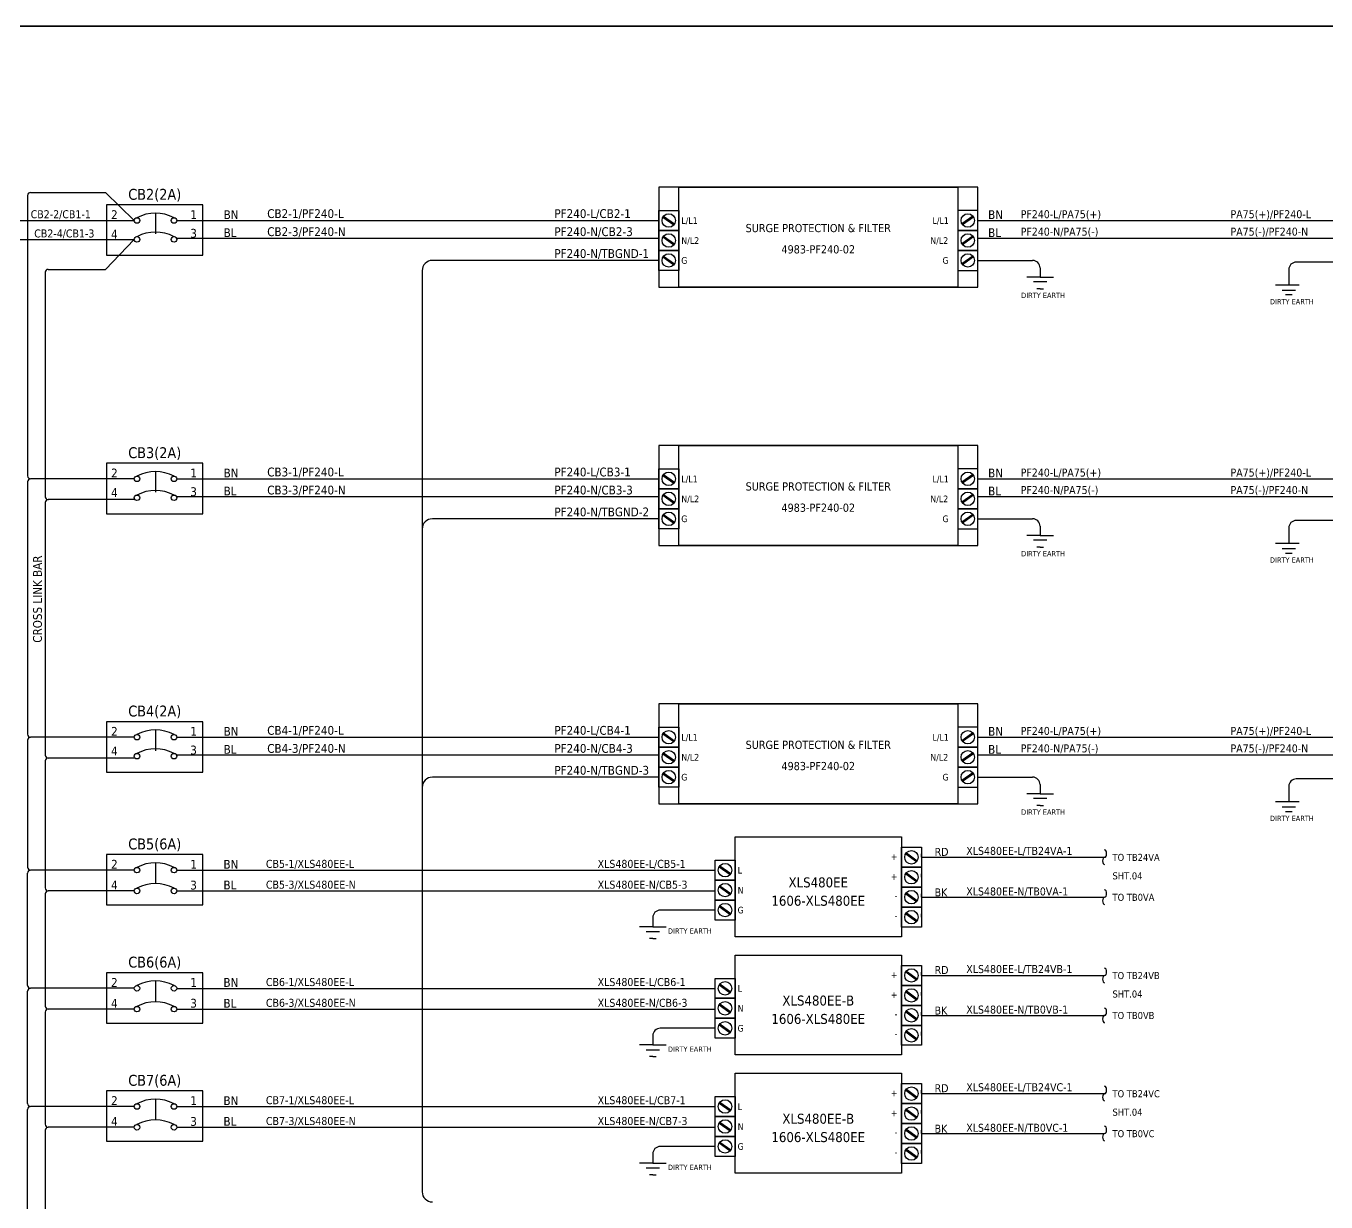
# Model space of a CAD drawing. Header units: millimetres. Extents: x 0 to 1792788, y -13 to 262234.
# Drawn here: x 254111 to 292481, y 218471 to 253193 of the extents above; entities that cross this region are included whole.
import ezdxf
from ezdxf.enums import TextEntityAlignment as Align

# ---------------------------------------------------------------- set-up
doc = ezdxf.new("R2010")
doc.units = ezdxf.units.MM
doc.layers.add('HELPPOINT', color=7, linetype='Continuous', lineweight=25)
doc.layers.add('power', color=7, linetype='Continuous', lineweight=25)
doc.styles.add('Tahoma', font='')
doc.styles.get('Tahoma').set_extended_font_data('Tahoma')

# ---------------------------------------------------------------- blocks, each defined once
blk = doc.blocks.new('TPA')
at = {"layer": 'HELPPOINT', "color": 4, "lineweight": 35, "ltscale": 25.4}
blk.add_line((14292753, 12827491), (14405128, 12827491), dxfattribs=at)
blk.add_line((14292753, 12827491), (14405128, 12827491), dxfattribs=at)

msp = doc.modelspace()

# ---------------------------------------------------------------- linework, layer by layer
at = {"color": 1, "ltscale": 25.4}
for p, q in [((254244, 248279), (256457, 248279)), ((256457, 248279), (257305, 247450)), ((254158, 248192), (254158, 243487)), ((254158, 248060), (254158, 239909)), ((249811, 247450), (257305, 247450)), ((257305, 239822), (254244, 239822)), ((254158, 239735), (254158, 232280)), ((257305, 232194), (254244, 232194)), ((254158, 232107), (254158, 228357)), ((280540, 228650), (285947, 228650)), ((254158, 224868), (254158, 228184)), ((257305, 228270), (254244, 228270)), ((258561, 228269), (274449, 228269)), ((280540, 225161), (285947, 225161)), ((254158, 221379), (254158, 224695)), ((257305, 224781), (254244, 224781)), ((258561, 224780), (274449, 224780)), ((280540, 221672), (285947, 221672)), ((254158, 216919), (254158, 221206)), ((257305, 221292), (254244, 221292)), ((258561, 221291), (274449, 221291))]:
    msp.add_line(p, q, dxfattribs=at)
at = {"color": 2, "ltscale": 25.4}
for p, q in [((273376, 245485), (273376, 248433)), ((281613, 248433), (281613, 245485)), ((281613, 248433), (281613, 245485)), ((281613, 246959), (281613, 245485)), ((281613, 245485), (273376, 245485)), ((273376, 237857), (273376, 240804)), ((281613, 240804), (281613, 237857)), ((281613, 240804), (281613, 237857)), ((281613, 239331), (281613, 237857)), ((281613, 237857), (273376, 237857)), ((273376, 230229), (273376, 233176)), ((281613, 233176), (281613, 230229)), ((281613, 233176), (281613, 230229)), ((281613, 231703), (281613, 230229)), ((281613, 230229), (273376, 230229))]:
    msp.add_line(p, q, dxfattribs=at)
at = {"ltscale": 25.4}
for p, q in [((273376, 248433), (281613, 248433)), ((249811, 246892), (257305, 246892)), ((273376, 247057), (273376, 246861)), ((281613, 247057), (281613, 246861)), ((273376, 240804), (281613, 240804)), ((273376, 239429), (273376, 239233)), ((281613, 239429), (281613, 239233)), ((273376, 233176), (281613, 233176)), ((273376, 231801), (273376, 231604)), ((281613, 231801), (281613, 231604)), ((275039, 226304), (275039, 229251)), ((275039, 229251), (279951, 229251)), ((279951, 229251), (279951, 227778)), ((275039, 227876), (275039, 227680)), ((279951, 227778), (279951, 226304)), ((279951, 226304), (275039, 226304)), ((275039, 222815), (275039, 225762)), ((275039, 225762), (279951, 225762)), ((279951, 225762), (279951, 224289)), ((275039, 224387), (275039, 224191)), ((279951, 224289), (279951, 222815)), ((279951, 222815), (275039, 222815)), ((275039, 219326), (275039, 222273)), ((275039, 222273), (279951, 222273)), ((279951, 222273), (279951, 220800)), ((275039, 220898), (275039, 220701)), ((279951, 220800), (279951, 219326)), ((279951, 219326), (275039, 219326))]:
    msp.add_line(p, q, dxfattribs=at)
at = {"color": 7, "ltscale": 25.4}
for p, q in [((272787, 247155), (272787, 247745)), ((272787, 247745), (273376, 247745)), ((272787, 247450), (272787, 247548)), ((272912, 247553), (273232, 247320)), ((272912, 247553), (273232, 247320)), ((272912, 247553), (273232, 247320)), ((272912, 247553), (273232, 247320)), ((272912, 247553), (273232, 247320)), ((272932, 247581), (273253, 247348)), ((272932, 247581), (273253, 247348)), ((272932, 247581), (273253, 247348)), ((272932, 247581), (273253, 247348)), ((272932, 247581), (273253, 247348)), ((272932, 247581), (273253, 247348)), ((272932, 247581), (273253, 247348)), ((272932, 247581), (273253, 247348)), ((272932, 247581), (273253, 247348)), ((272932, 247581), (273253, 247348)), ((272932, 247581), (273253, 247348)), ((272932, 247581), (273253, 247348)), ((272932, 247581), (273253, 247348)), ((272932, 247581), (273253, 247348)), ((272932, 247581), (273253, 247348)), ((273376, 247745), (273376, 247155)), ((282202, 247745), (281613, 247745)), ((281613, 247745), (281613, 247155)), ((282058, 247581), (281737, 247348)), ((282058, 247581), (281737, 247348)), ((282058, 247581), (281737, 247348)), ((282058, 247581), (281737, 247348)), ((282058, 247581), (281737, 247348)), ((282058, 247581), (281737, 247348)), ((282058, 247581), (281737, 247348)), ((282058, 247581), (281737, 247348)), ((282058, 247581), (281737, 247348)), ((282058, 247581), (281737, 247348)), ((282058, 247581), (281737, 247348)), ((282058, 247581), (281737, 247348)), ((282058, 247581), (281737, 247348)), ((282058, 247581), (281737, 247348)), ((282058, 247581), (281737, 247348)), ((282078, 247553), (281757, 247320)), ((282078, 247553), (281757, 247320)), ((282078, 247553), (281757, 247320)), ((282078, 247553), (281757, 247320)), ((282078, 247553), (281757, 247320)), ((282202, 247155), (282202, 247745)), ((282202, 247450), (282202, 247548)), ((273376, 247155), (272787, 247155)), ((272787, 246566), (272787, 247155)), ((272787, 247155), (273376, 247155)), ((273376, 247155), (273376, 246566)), ((281613, 247155), (282202, 247155)), ((282202, 247155), (281613, 247155)), ((281613, 247155), (281613, 246566)), ((282202, 246566), (282202, 247155)), ((272787, 246861), (272787, 246959)), ((272912, 246964), (273232, 246731)), ((272912, 246964), (273232, 246731)), ((272912, 246964), (273232, 246731)), ((272912, 246964), (273232, 246731)), ((272912, 246964), (273232, 246731)), ((272932, 246992), (273253, 246759)), ((272932, 246992), (273253, 246759)), ((272932, 246992), (273253, 246759)), ((272932, 246992), (273253, 246759)), ((272932, 246992), (273253, 246759)), ((272932, 246992), (273253, 246759)), ((272932, 246992), (273253, 246759)), ((272932, 246992), (273253, 246759)), ((272932, 246992), (273253, 246759)), ((272932, 246992), (273253, 246759)), ((272932, 246992), (273253, 246759)), ((272932, 246992), (273253, 246759)), ((272932, 246992), (273253, 246759)), ((272932, 246992), (273253, 246759)), ((272932, 246992), (273253, 246759)), ((282058, 246992), (281737, 246759)), ((282058, 246992), (281737, 246759)), ((282058, 246992), (281737, 246759)), ((282058, 246992), (281737, 246759)), ((282058, 246992), (281737, 246759)), ((282058, 246992), (281737, 246759)), ((282058, 246992), (281737, 246759)), ((282058, 246992), (281737, 246759)), ((282058, 246992), (281737, 246759)), ((282058, 246992), (281737, 246759)), ((282058, 246992), (281737, 246759)), ((282058, 246992), (281737, 246759)), ((282058, 246992), (281737, 246759)), ((282058, 246992), (281737, 246759)), ((282058, 246992), (281737, 246759)), ((282078, 246964), (281757, 246731)), ((282078, 246964), (281757, 246731)), ((282078, 246964), (281757, 246731)), ((282078, 246964), (281757, 246731)), ((282078, 246964), (281757, 246731)), ((282202, 246861), (282202, 246959)), ((273376, 246566), (272787, 246566)), ((272787, 245977), (272787, 246566)), ((272787, 246566), (273376, 246566)), ((272912, 246374), (273232, 246141)), ((272912, 246374), (273232, 246141)), ((272912, 246374), (273232, 246141)), ((272912, 246374), (273232, 246141)), ((272912, 246374), (273232, 246141)), ((272932, 246402), (273253, 246169)), ((272932, 246402), (273253, 246169)), ((272932, 246402), (273253, 246169)), ((272932, 246402), (273253, 246169)), ((272932, 246402), (273253, 246169)), ((272932, 246402), (273253, 246169)), ((272932, 246402), (273253, 246169)), ((272932, 246402), (273253, 246169)), ((272932, 246402), (273253, 246169)), ((272932, 246402), (273253, 246169)), ((272932, 246402), (273253, 246169)), ((272932, 246402), (273253, 246169)), ((272932, 246402), (273253, 246169)), ((272932, 246402), (273253, 246169)), ((272932, 246402), (273253, 246169)), ((273376, 246566), (273376, 245977)), ((281613, 246566), (282202, 246566)), ((282202, 246566), (281613, 246566)), ((281613, 246566), (281613, 245977)), ((282058, 246402), (281737, 246169)), ((282058, 246402), (281737, 246169)), ((282058, 246402), (281737, 246169)), ((282058, 246402), (281737, 246169)), ((282058, 246402), (281737, 246169)), ((282058, 246402), (281737, 246169)), ((282058, 246402), (281737, 246169)), ((282058, 246402), (281737, 246169)), ((282058, 246402), (281737, 246169)), ((282058, 246402), (281737, 246169)), ((282058, 246402), (281737, 246169)), ((282058, 246402), (281737, 246169)), ((282058, 246402), (281737, 246169)), ((282058, 246402), (281737, 246169)), ((282058, 246402), (281737, 246169)), ((282078, 246374), (281757, 246141)), ((282078, 246374), (281757, 246141)), ((282078, 246374), (281757, 246141)), ((282078, 246374), (281757, 246141)), ((282078, 246374), (281757, 246141)), ((282202, 245977), (282202, 246566)), ((273376, 245977), (272787, 245977)), ((281613, 245977), (282202, 245977)), ((272787, 239527), (272787, 240117)), ((272787, 240117), (273376, 240117)), ((272787, 239822), (272787, 239920)), ((272912, 239925), (273232, 239692)), ((272912, 239925), (273232, 239692)), ((272912, 239925), (273232, 239692)), ((272912, 239925), (273232, 239692)), ((272912, 239925), (273232, 239692)), ((272932, 239953), (273253, 239720)), ((272932, 239953), (273253, 239720)), ((272932, 239953), (273253, 239720)), ((272932, 239953), (273253, 239720)), ((272932, 239953), (273253, 239720)), ((272932, 239953), (273253, 239720)), ((272932, 239953), (273253, 239720)), ((272932, 239953), (273253, 239720)), ((272932, 239953), (273253, 239720)), ((272932, 239953), (273253, 239720)), ((272932, 239953), (273253, 239720)), ((272932, 239953), (273253, 239720)), ((272932, 239953), (273253, 239720)), ((272932, 239953), (273253, 239720)), ((272932, 239953), (273253, 239720)), ((273376, 240117), (273376, 239527)), ((282202, 240117), (281613, 240117)), ((281613, 240117), (281613, 239527)), ((282058, 239953), (281737, 239720)), ((282058, 239953), (281737, 239720)), ((282058, 239953), (281737, 239720)), ((282058, 239953), (281737, 239720)), ((282058, 239953), (281737, 239720)), ((282058, 239953), (281737, 239720)), ((282058, 239953), (281737, 239720)), ((282058, 239953), (281737, 239720)), ((282058, 239953), (281737, 239720)), ((282058, 239953), (281737, 239720)), ((282058, 239953), (281737, 239720)), ((282058, 239953), (281737, 239720)), ((282058, 239953), (281737, 239720)), ((282058, 239953), (281737, 239720)), ((282058, 239953), (281737, 239720)), ((282078, 239925), (281757, 239692)), ((282078, 239925), (281757, 239692)), ((282078, 239925), (281757, 239692)), ((282078, 239925), (281757, 239692)), ((282078, 239925), (281757, 239692)), ((282202, 239527), (282202, 240117)), ((282202, 239822), (282202, 239920)), ((273376, 239527), (272787, 239527)), ((272787, 238938), (272787, 239527)), ((272787, 239527), (273376, 239527)), ((273376, 239527), (273376, 238938)), ((281613, 239527), (282202, 239527)), ((282202, 239527), (281613, 239527)), ((281613, 239527), (281613, 238938)), ((282202, 238938), (282202, 239527)), ((272787, 239233), (272787, 239331)), ((272912, 239336), (273232, 239103)), ((272912, 239336), (273232, 239103)), ((272912, 239336), (273232, 239103)), ((272912, 239336), (273232, 239103)), ((272912, 239336), (273232, 239103)), ((272932, 239363), (273253, 239131)), ((272932, 239363), (273253, 239131)), ((272932, 239363), (273253, 239131)), ((272932, 239363), (273253, 239131)), ((272932, 239363), (273253, 239131)), ((272932, 239363), (273253, 239131)), ((272932, 239363), (273253, 239131)), ((272932, 239363), (273253, 239131)), ((272932, 239363), (273253, 239131)), ((272932, 239363), (273253, 239131)), ((272932, 239363), (273253, 239131)), ((272932, 239363), (273253, 239131)), ((272932, 239363), (273253, 239131)), ((272932, 239363), (273253, 239131)), ((272932, 239363), (273253, 239131)), ((282058, 239363), (281737, 239131)), ((282058, 239363), (281737, 239131)), ((282058, 239363), (281737, 239131)), ((282058, 239363), (281737, 239131)), ((282058, 239363), (281737, 239131)), ((282058, 239363), (281737, 239131)), ((282058, 239363), (281737, 239131)), ((282058, 239363), (281737, 239131)), ((282058, 239363), (281737, 239131)), ((282058, 239363), (281737, 239131)), ((282058, 239363), (281737, 239131)), ((282058, 239363), (281737, 239131)), ((282058, 239363), (281737, 239131)), ((282058, 239363), (281737, 239131)), ((282058, 239363), (281737, 239131)), ((282078, 239336), (281757, 239103)), ((282078, 239336), (281757, 239103)), ((282078, 239336), (281757, 239103)), ((282078, 239336), (281757, 239103)), ((282078, 239336), (281757, 239103)), ((282202, 239233), (282202, 239331)), ((273376, 238938), (272787, 238938)), ((272787, 238348), (272787, 238938)), ((272787, 238938), (273376, 238938)), ((272912, 238746), (273232, 238513)), ((272912, 238746), (273232, 238513)), ((272912, 238746), (273232, 238513)), ((272912, 238746), (273232, 238513)), ((272912, 238746), (273232, 238513)), ((272932, 238774), (273253, 238541)), ((272932, 238774), (273253, 238541)), ((272932, 238774), (273253, 238541)), ((272932, 238774), (273253, 238541)), ((272932, 238774), (273253, 238541)), ((272932, 238774), (273253, 238541)), ((272932, 238774), (273253, 238541)), ((272932, 238774), (273253, 238541)), ((272932, 238774), (273253, 238541)), ((272932, 238774), (273253, 238541)), ((272932, 238774), (273253, 238541)), ((272932, 238774), (273253, 238541)), ((272932, 238774), (273253, 238541)), ((272932, 238774), (273253, 238541)), ((272932, 238774), (273253, 238541)), ((273376, 238938), (273376, 238348)), ((281613, 238938), (282202, 238938)), ((282202, 238938), (281613, 238938)), ((281613, 238938), (281613, 238348)), ((282058, 238774), (281737, 238541)), ((282058, 238774), (281737, 238541)), ((282058, 238774), (281737, 238541)), ((282058, 238774), (281737, 238541)), ((282058, 238774), (281737, 238541)), ((282058, 238774), (281737, 238541)), ((282058, 238774), (281737, 238541)), ((282058, 238774), (281737, 238541)), ((282058, 238774), (281737, 238541)), ((282058, 238774), (281737, 238541)), ((282058, 238774), (281737, 238541)), ((282058, 238774), (281737, 238541)), ((282058, 238774), (281737, 238541)), ((282058, 238774), (281737, 238541)), ((282058, 238774), (281737, 238541)), ((282078, 238746), (281757, 238513)), ((282078, 238746), (281757, 238513)), ((282078, 238746), (281757, 238513)), ((282078, 238746), (281757, 238513)), ((282078, 238746), (281757, 238513)), ((282202, 238348), (282202, 238938)), ((273376, 238348), (272787, 238348)), ((281613, 238348), (282202, 238348)), ((272787, 231899), (272787, 232488)), ((272787, 232488), (273376, 232488)), ((272787, 232194), (272787, 232292)), ((272912, 232297), (273232, 232064)), ((272912, 232297), (273232, 232064)), ((272912, 232297), (273232, 232064)), ((272912, 232297), (273232, 232064)), ((272912, 232297), (273232, 232064)), ((272932, 232325), (273253, 232092)), ((272932, 232325), (273253, 232092)), ((272932, 232325), (273253, 232092)), ((272932, 232325), (273253, 232092)), ((272932, 232325), (273253, 232092)), ((272932, 232325), (273253, 232092)), ((272932, 232325), (273253, 232092)), ((272932, 232325), (273253, 232092)), ((272932, 232325), (273253, 232092)), ((272932, 232325), (273253, 232092)), ((272932, 232325), (273253, 232092)), ((272932, 232325), (273253, 232092)), ((272932, 232325), (273253, 232092)), ((272932, 232325), (273253, 232092)), ((272932, 232325), (273253, 232092)), ((273376, 232488), (273376, 231899)), ((282202, 232488), (281613, 232488)), ((281613, 232488), (281613, 231899)), ((282058, 232325), (281737, 232092)), ((282058, 232325), (281737, 232092)), ((282058, 232325), (281737, 232092)), ((282058, 232325), (281737, 232092)), ((282058, 232325), (281737, 232092)), ((282058, 232325), (281737, 232092)), ((282058, 232325), (281737, 232092)), ((282058, 232325), (281737, 232092)), ((282058, 232325), (281737, 232092)), ((282058, 232325), (281737, 232092)), ((282058, 232325), (281737, 232092)), ((282058, 232325), (281737, 232092)), ((282058, 232325), (281737, 232092)), ((282058, 232325), (281737, 232092)), ((282058, 232325), (281737, 232092)), ((282078, 232297), (281757, 232064)), ((282078, 232297), (281757, 232064)), ((282078, 232297), (281757, 232064)), ((282078, 232297), (281757, 232064)), ((282078, 232297), (281757, 232064)), ((282202, 231899), (282202, 232488)), ((282202, 232194), (282202, 232292)), ((273376, 231899), (272787, 231899)), ((272787, 231310), (272787, 231899)), ((272787, 231899), (273376, 231899)), ((273376, 231899), (273376, 231310)), ((281613, 231899), (282202, 231899)), ((282202, 231899), (281613, 231899)), ((281613, 231899), (281613, 231310)), ((282202, 231310), (282202, 231899)), ((272787, 231604), (272787, 231703)), ((272912, 231707), (273232, 231474)), ((272912, 231707), (273232, 231474)), ((272912, 231707), (273232, 231474)), ((272912, 231707), (273232, 231474)), ((272912, 231707), (273232, 231474)), ((272932, 231735), (273253, 231502)), ((272932, 231735), (273253, 231502)), ((272932, 231735), (273253, 231502)), ((272932, 231735), (273253, 231502)), ((272932, 231735), (273253, 231502)), ((272932, 231735), (273253, 231502)), ((272932, 231735), (273253, 231502)), ((272932, 231735), (273253, 231502)), ((272932, 231735), (273253, 231502)), ((272932, 231735), (273253, 231502)), ((272932, 231735), (273253, 231502)), ((272932, 231735), (273253, 231502)), ((272932, 231735), (273253, 231502)), ((272932, 231735), (273253, 231502)), ((272932, 231735), (273253, 231502)), ((282058, 231735), (281737, 231502)), ((282058, 231735), (281737, 231502)), ((282058, 231735), (281737, 231502)), ((282058, 231735), (281737, 231502)), ((282058, 231735), (281737, 231502)), ((282058, 231735), (281737, 231502)), ((282058, 231735), (281737, 231502)), ((282058, 231735), (281737, 231502)), ((282058, 231735), (281737, 231502)), ((282058, 231735), (281737, 231502)), ((282058, 231735), (281737, 231502)), ((282058, 231735), (281737, 231502)), ((282058, 231735), (281737, 231502)), ((282058, 231735), (281737, 231502)), ((282058, 231735), (281737, 231502)), ((282078, 231707), (281757, 231474)), ((282078, 231707), (281757, 231474)), ((282078, 231707), (281757, 231474)), ((282078, 231707), (281757, 231474)), ((282078, 231707), (281757, 231474)), ((282202, 231604), (282202, 231703)), ((273376, 231310), (272787, 231310)), ((272787, 230720), (272787, 231310)), ((272787, 231310), (273376, 231310)), ((272912, 231118), (273232, 230885)), ((272912, 231118), (273232, 230885)), ((272912, 231118), (273232, 230885)), ((272912, 231118), (273232, 230885)), ((272912, 231118), (273232, 230885)), ((272932, 231146), (273253, 230913)), ((272932, 231146), (273253, 230913)), ((272932, 231146), (273253, 230913)), ((272932, 231146), (273253, 230913)), ((272932, 231146), (273253, 230913)), ((272932, 231146), (273253, 230913)), ((272932, 231146), (273253, 230913)), ((272932, 231146), (273253, 230913)), ((272932, 231146), (273253, 230913)), ((272932, 231146), (273253, 230913)), ((272932, 231146), (273253, 230913)), ((272932, 231146), (273253, 230913)), ((272932, 231146), (273253, 230913)), ((272932, 231146), (273253, 230913)), ((272932, 231146), (273253, 230913)), ((273376, 231310), (273376, 230720)), ((281613, 231310), (282202, 231310)), ((282202, 231310), (281613, 231310)), ((281613, 231310), (281613, 230720)), ((282058, 231146), (281737, 230913)), ((282058, 231146), (281737, 230913)), ((282058, 231146), (281737, 230913)), ((282058, 231146), (281737, 230913)), ((282058, 231146), (281737, 230913)), ((282058, 231146), (281737, 230913)), ((282058, 231146), (281737, 230913)), ((282058, 231146), (281737, 230913)), ((282058, 231146), (281737, 230913)), ((282058, 231146), (281737, 230913)), ((282058, 231146), (281737, 230913)), ((282058, 231146), (281737, 230913)), ((282058, 231146), (281737, 230913)), ((282058, 231146), (281737, 230913)), ((282058, 231146), (281737, 230913)), ((282078, 231118), (281757, 230885)), ((282078, 231118), (281757, 230885)), ((282078, 231118), (281757, 230885)), ((282078, 231118), (281757, 230885)), ((282078, 231118), (281757, 230885)), ((282202, 230720), (282202, 231310)), ((273376, 230720), (272787, 230720)), ((281613, 230720), (282202, 230720)), ((279951, 229251), (279951, 226304)), ((279951, 228355), (279951, 228944)), ((279951, 228944), (280540, 228944)), ((280075, 228753), (280396, 228520)), ((280075, 228753), (280396, 228520)), ((280075, 228753), (280396, 228520)), ((280075, 228753), (280396, 228520)), ((280075, 228753), (280396, 228520)), ((280095, 228780), (280416, 228548)), ((280095, 228780), (280416, 228548)), ((280095, 228780), (280416, 228548)), ((280095, 228780), (280416, 228548)), ((280095, 228780), (280416, 228548)), ((280095, 228780), (280416, 228548)), ((280095, 228780), (280416, 228548)), ((280095, 228780), (280416, 228548)), ((280095, 228780), (280416, 228548)), ((280095, 228780), (280416, 228548)), ((280095, 228780), (280416, 228548)), ((280095, 228780), (280416, 228548)), ((280095, 228780), (280416, 228548)), ((280095, 228780), (280416, 228548)), ((280095, 228780), (280416, 228548)), ((280540, 228944), (280540, 228355)), ((280540, 228650), (280540, 228748)), ((274449, 227974), (274449, 228564)), ((274449, 228564), (275039, 228564)), ((274449, 228269), (274449, 228367)), ((274574, 228372), (274895, 228139)), ((274574, 228372), (274895, 228139)), ((274574, 228372), (274895, 228139)), ((274574, 228372), (274895, 228139)), ((274574, 228372), (274895, 228139)), ((274594, 228400), (274915, 228167)), ((274594, 228400), (274915, 228167)), ((274594, 228400), (274915, 228167)), ((274594, 228400), (274915, 228167)), ((274594, 228400), (274915, 228167)), ((274594, 228400), (274915, 228167)), ((274594, 228400), (274915, 228167)), ((274594, 228400), (274915, 228167)), ((274594, 228400), (274915, 228167)), ((274594, 228400), (274915, 228167)), ((274594, 228400), (274915, 228167)), ((274594, 228400), (274915, 228167)), ((274594, 228400), (274915, 228167)), ((274594, 228400), (274915, 228167)), ((274594, 228400), (274915, 228167)), ((275039, 228564), (275039, 227974)), ((280540, 228355), (279951, 228355)), ((279951, 227766), (279951, 228355)), ((279951, 228355), (280540, 228355)), ((280540, 228355), (280540, 227766)), ((275039, 227974), (274449, 227974)), ((274449, 227385), (274449, 227974)), ((274449, 227974), (275039, 227974)), ((275039, 227974), (275039, 227385)), ((280075, 228163), (280396, 227930)), ((280075, 228163), (280396, 227930)), ((280075, 228163), (280396, 227930)), ((280075, 228163), (280396, 227930)), ((280075, 228163), (280396, 227930)), ((280095, 228191), (280416, 227958)), ((280095, 228191), (280416, 227958)), ((280095, 228191), (280416, 227958)), ((280095, 228191), (280416, 227958)), ((280095, 228191), (280416, 227958)), ((280095, 228191), (280416, 227958)), ((280095, 228191), (280416, 227958)), ((280095, 228191), (280416, 227958)), ((280095, 228191), (280416, 227958)), ((280095, 228191), (280416, 227958)), ((280095, 228191), (280416, 227958)), ((280095, 228191), (280416, 227958)), ((280095, 228191), (280416, 227958)), ((280095, 228191), (280416, 227958)), ((280095, 228191), (280416, 227958)), ((280540, 228060), (280540, 228158)), ((258561, 227655), (274449, 227655)), ((274449, 227680), (274449, 227778)), ((274574, 227783), (274895, 227550)), ((274574, 227783), (274895, 227550)), ((274574, 227783), (274895, 227550)), ((274574, 227783), (274895, 227550)), ((274574, 227783), (274895, 227550)), ((274594, 227810), (274915, 227578)), ((274594, 227810), (274915, 227578)), ((274594, 227810), (274915, 227578)), ((274594, 227810), (274915, 227578)), ((274594, 227810), (274915, 227578)), ((274594, 227810), (274915, 227578)), ((274594, 227810), (274915, 227578)), ((274594, 227810), (274915, 227578)), ((274594, 227810), (274915, 227578)), ((274594, 227810), (274915, 227578)), ((274594, 227810), (274915, 227578)), ((274594, 227810), (274915, 227578)), ((274594, 227810), (274915, 227578)), ((274594, 227810), (274915, 227578)), ((274594, 227810), (274915, 227578)), ((280540, 227766), (279951, 227766)), ((279951, 227176), (279951, 227766)), ((279951, 227766), (280540, 227766)), ((280075, 227574), (280396, 227341)), ((280075, 227574), (280396, 227341)), ((280075, 227574), (280396, 227341)), ((280075, 227574), (280396, 227341)), ((280075, 227574), (280396, 227341)), ((280095, 227602), (280416, 227369)), ((280095, 227602), (280416, 227369)), ((280095, 227602), (280416, 227369)), ((280095, 227602), (280416, 227369)), ((280095, 227602), (280416, 227369)), ((280095, 227602), (280416, 227369)), ((280095, 227602), (280416, 227369)), ((280095, 227602), (280416, 227369)), ((280095, 227602), (280416, 227369)), ((280095, 227602), (280416, 227369)), ((280095, 227602), (280416, 227369)), ((280095, 227602), (280416, 227369)), ((280095, 227602), (280416, 227369)), ((280095, 227602), (280416, 227369)), ((280095, 227602), (280416, 227369)), ((280540, 227766), (280540, 227176)), ((280540, 227471), (280540, 227569)), ((275039, 227385), (274449, 227385)), ((274449, 226795), (274449, 227385)), ((274449, 227385), (275039, 227385)), ((274574, 227193), (274895, 226960)), ((274574, 227193), (274895, 226960)), ((274574, 227193), (274895, 226960)), ((274574, 227193), (274895, 226960)), ((274574, 227193), (274895, 226960)), ((274594, 227221), (274915, 226988)), ((274594, 227221), (274915, 226988)), ((274594, 227221), (274915, 226988)), ((274594, 227221), (274915, 226988)), ((274594, 227221), (274915, 226988)), ((274594, 227221), (274915, 226988)), ((274594, 227221), (274915, 226988)), ((274594, 227221), (274915, 226988)), ((274594, 227221), (274915, 226988)), ((274594, 227221), (274915, 226988)), ((274594, 227221), (274915, 226988)), ((274594, 227221), (274915, 226988)), ((274594, 227221), (274915, 226988)), ((274594, 227221), (274915, 226988)), ((274594, 227221), (274915, 226988)), ((275039, 227385), (275039, 226795)), ((280540, 227176), (279951, 227176)), ((279951, 226587), (279951, 227176)), ((279951, 227176), (280540, 227176)), ((280540, 227471), (285947, 227471)), ((280540, 227176), (280540, 226587)), ((275039, 226795), (274449, 226795)), ((280075, 226984), (280396, 226752)), ((280075, 226984), (280396, 226752)), ((280075, 226984), (280396, 226752)), ((280075, 226984), (280396, 226752)), ((280075, 226984), (280396, 226752)), ((280095, 227012), (280416, 226780)), ((280095, 227012), (280416, 226780)), ((280095, 227012), (280416, 226780)), ((280095, 227012), (280416, 226780)), ((280095, 227012), (280416, 226780)), ((280095, 227012), (280416, 226780)), ((280095, 227012), (280416, 226780)), ((280095, 227012), (280416, 226780)), ((280095, 227012), (280416, 226780)), ((280095, 227012), (280416, 226780)), ((280095, 227012), (280416, 226780)), ((280095, 227012), (280416, 226780)), ((280095, 227012), (280416, 226780)), ((280095, 227012), (280416, 226780)), ((280095, 227012), (280416, 226780)), ((280540, 226881), (280540, 226980)), ((280540, 226587), (279951, 226587)), ((279951, 225762), (279951, 222815)), ((279951, 224866), (279951, 225455)), ((279951, 225455), (280540, 225455)), ((280075, 225264), (280396, 225031)), ((280075, 225264), (280396, 225031)), ((280075, 225264), (280396, 225031)), ((280075, 225264), (280396, 225031)), ((280075, 225264), (280396, 225031)), ((280095, 225291), (280416, 225059)), ((280095, 225291), (280416, 225059)), ((280095, 225291), (280416, 225059)), ((280095, 225291), (280416, 225059)), ((280095, 225291), (280416, 225059)), ((280095, 225291), (280416, 225059)), ((280095, 225291), (280416, 225059)), ((280095, 225291), (280416, 225059)), ((280095, 225291), (280416, 225059)), ((280095, 225291), (280416, 225059)), ((280095, 225291), (280416, 225059)), ((280095, 225291), (280416, 225059)), ((280095, 225291), (280416, 225059)), ((280095, 225291), (280416, 225059)), ((280095, 225291), (280416, 225059)), ((280540, 225455), (280540, 224866)), ((280540, 225161), (280540, 225259)), ((274449, 224485), (274449, 225075)), ((274449, 225075), (275039, 225075)), ((274449, 224780), (274449, 224878)), ((274574, 224883), (274895, 224650)), ((274574, 224883), (274895, 224650)), ((274574, 224883), (274895, 224650)), ((274574, 224883), (274895, 224650)), ((274574, 224883), (274895, 224650)), ((274594, 224911), (274915, 224678)), ((274594, 224911), (274915, 224678)), ((274594, 224911), (274915, 224678)), ((274594, 224911), (274915, 224678)), ((274594, 224911), (274915, 224678)), ((274594, 224911), (274915, 224678)), ((274594, 224911), (274915, 224678)), ((274594, 224911), (274915, 224678)), ((274594, 224911), (274915, 224678)), ((274594, 224911), (274915, 224678)), ((274594, 224911), (274915, 224678)), ((274594, 224911), (274915, 224678)), ((274594, 224911), (274915, 224678)), ((274594, 224911), (274915, 224678)), ((274594, 224911), (274915, 224678)), ((275039, 225075), (275039, 224485)), ((280540, 224866), (279951, 224866)), ((279951, 224276), (279951, 224866)), ((279951, 224866), (280540, 224866)), ((280540, 224866), (280540, 224276)), ((275039, 224485), (274449, 224485)), ((274449, 223896), (274449, 224485)), ((274449, 224485), (275039, 224485)), ((275039, 224485), (275039, 223896)), ((280075, 224674), (280396, 224441)), ((280075, 224674), (280396, 224441)), ((280075, 224674), (280396, 224441)), ((280075, 224674), (280396, 224441)), ((280075, 224674), (280396, 224441)), ((280095, 224702), (280416, 224469)), ((280095, 224702), (280416, 224469)), ((280095, 224702), (280416, 224469)), ((280095, 224702), (280416, 224469)), ((280095, 224702), (280416, 224469)), ((280095, 224702), (280416, 224469)), ((280095, 224702), (280416, 224469)), ((280095, 224702), (280416, 224469)), ((280095, 224702), (280416, 224469)), ((280095, 224702), (280416, 224469)), ((280095, 224702), (280416, 224469)), ((280095, 224702), (280416, 224469)), ((280095, 224702), (280416, 224469)), ((280095, 224702), (280416, 224469)), ((280095, 224702), (280416, 224469)), ((280540, 224571), (280540, 224669)), ((258561, 224166), (274449, 224166)), ((274449, 224191), (274449, 224289)), ((274574, 224293), (274895, 224061)), ((274574, 224293), (274895, 224061)), ((274574, 224293), (274895, 224061)), ((274574, 224293), (274895, 224061)), ((274574, 224293), (274895, 224061)), ((274594, 224321), (274915, 224089)), ((274594, 224321), (274915, 224089)), ((274594, 224321), (274915, 224089)), ((274594, 224321), (274915, 224089)), ((274594, 224321), (274915, 224089)), ((274594, 224321), (274915, 224089)), ((274594, 224321), (274915, 224089)), ((274594, 224321), (274915, 224089)), ((274594, 224321), (274915, 224089)), ((274594, 224321), (274915, 224089)), ((274594, 224321), (274915, 224089)), ((274594, 224321), (274915, 224089)), ((274594, 224321), (274915, 224089)), ((274594, 224321), (274915, 224089)), ((274594, 224321), (274915, 224089)), ((280540, 224276), (279951, 224276)), ((279951, 223687), (279951, 224276)), ((279951, 224276), (280540, 224276)), ((280075, 224085), (280396, 223852)), ((280075, 224085), (280396, 223852)), ((280075, 224085), (280396, 223852)), ((280075, 224085), (280396, 223852)), ((280075, 224085), (280396, 223852)), ((280095, 224113), (280416, 223880)), ((280095, 224113), (280416, 223880)), ((280095, 224113), (280416, 223880)), ((280095, 224113), (280416, 223880)), ((280095, 224113), (280416, 223880)), ((280095, 224113), (280416, 223880)), ((280095, 224113), (280416, 223880)), ((280095, 224113), (280416, 223880)), ((280095, 224113), (280416, 223880)), ((280095, 224113), (280416, 223880)), ((280095, 224113), (280416, 223880)), ((280095, 224113), (280416, 223880)), ((280095, 224113), (280416, 223880)), ((280095, 224113), (280416, 223880)), ((280095, 224113), (280416, 223880)), ((280540, 224276), (280540, 223687)), ((280540, 223982), (280540, 224080)), ((275039, 223896), (274449, 223896)), ((274449, 223306), (274449, 223896)), ((274449, 223896), (275039, 223896)), ((274574, 223704), (274895, 223471)), ((274574, 223704), (274895, 223471)), ((274574, 223704), (274895, 223471)), ((274574, 223704), (274895, 223471)), ((274574, 223704), (274895, 223471)), ((274594, 223732), (274915, 223499)), ((274594, 223732), (274915, 223499)), ((274594, 223732), (274915, 223499)), ((274594, 223732), (274915, 223499)), ((274594, 223732), (274915, 223499)), ((274594, 223732), (274915, 223499)), ((274594, 223732), (274915, 223499)), ((274594, 223732), (274915, 223499)), ((274594, 223732), (274915, 223499)), ((274594, 223732), (274915, 223499)), ((274594, 223732), (274915, 223499)), ((274594, 223732), (274915, 223499)), ((274594, 223732), (274915, 223499)), ((274594, 223732), (274915, 223499)), ((274594, 223732), (274915, 223499)), ((275039, 223896), (275039, 223306)), ((280540, 223982), (285947, 223982)), ((280540, 223687), (279951, 223687)), ((279951, 223098), (279951, 223687)), ((279951, 223687), (280540, 223687)), ((280075, 223495), (280396, 223262)), ((280075, 223495), (280396, 223262)), ((280075, 223495), (280396, 223262)), ((280075, 223495), (280396, 223262)), ((280075, 223495), (280396, 223262)), ((280095, 223523), (280416, 223290)), ((280095, 223523), (280416, 223290)), ((280095, 223523), (280416, 223290)), ((280095, 223523), (280416, 223290)), ((280095, 223523), (280416, 223290)), ((280095, 223523), (280416, 223290)), ((280095, 223523), (280416, 223290)), ((280095, 223523), (280416, 223290)), ((280095, 223523), (280416, 223290)), ((280095, 223523), (280416, 223290)), ((280095, 223523), (280416, 223290)), ((280095, 223523), (280416, 223290)), ((280095, 223523), (280416, 223290)), ((280095, 223523), (280416, 223290)), ((280095, 223523), (280416, 223290)), ((280540, 223687), (280540, 223098)), ((280540, 223392), (280540, 223491)), ((275039, 223306), (274449, 223306)), ((280540, 223098), (279951, 223098)), ((279951, 222273), (279951, 219326)), ((279951, 221377), (279951, 221966)), ((279951, 221966), (280540, 221966)), ((280095, 221802), (280416, 221570)), ((280095, 221802), (280416, 221570)), ((280095, 221802), (280416, 221570)), ((280095, 221802), (280416, 221570)), ((280095, 221802), (280416, 221570)), ((280095, 221802), (280416, 221570)), ((280095, 221802), (280416, 221570)), ((280095, 221802), (280416, 221570)), ((280095, 221802), (280416, 221570)), ((280095, 221802), (280416, 221570)), ((280095, 221802), (280416, 221570)), ((280095, 221802), (280416, 221570)), ((280095, 221802), (280416, 221570)), ((280095, 221802), (280416, 221570)), ((280095, 221802), (280416, 221570)), ((280540, 221966), (280540, 221377)), ((274449, 220996), (274449, 221586)), ((274449, 221586), (275039, 221586)), ((274574, 221394), (274895, 221161)), ((274574, 221394), (274895, 221161)), ((274574, 221394), (274895, 221161)), ((274574, 221394), (274895, 221161)), ((274574, 221394), (274895, 221161)), ((274594, 221422), (274915, 221189)), ((274594, 221422), (274915, 221189)), ((274594, 221422), (274915, 221189)), ((274594, 221422), (274915, 221189)), ((274594, 221422), (274915, 221189)), ((274594, 221422), (274915, 221189)), ((274594, 221422), (274915, 221189)), ((274594, 221422), (274915, 221189)), ((274594, 221422), (274915, 221189)), ((274594, 221422), (274915, 221189)), ((274594, 221422), (274915, 221189)), ((274594, 221422), (274915, 221189)), ((274594, 221422), (274915, 221189)), ((274594, 221422), (274915, 221189)), ((274594, 221422), (274915, 221189)), ((275039, 221586), (275039, 220996)), ((280075, 221774), (280396, 221542)), ((280075, 221774), (280396, 221542)), ((280075, 221774), (280396, 221542)), ((280075, 221774), (280396, 221542)), ((280075, 221774), (280396, 221542)), ((280540, 221672), (280540, 221770)), ((274449, 221291), (274449, 221389)), ((280540, 221377), (279951, 221377)), ((279951, 220787), (279951, 221377)), ((279951, 221377), (280540, 221377)), ((280075, 221185), (280396, 220952)), ((280075, 221185), (280396, 220952)), ((280075, 221185), (280396, 220952)), ((280075, 221185), (280396, 220952)), ((280075, 221185), (280396, 220952)), ((280095, 221213), (280416, 220980)), ((280095, 221213), (280416, 220980)), ((280095, 221213), (280416, 220980)), ((280095, 221213), (280416, 220980)), ((280095, 221213), (280416, 220980)), ((280095, 221213), (280416, 220980)), ((280095, 221213), (280416, 220980)), ((280095, 221213), (280416, 220980)), ((280095, 221213), (280416, 220980)), ((280095, 221213), (280416, 220980)), ((280095, 221213), (280416, 220980)), ((280095, 221213), (280416, 220980)), ((280095, 221213), (280416, 220980)), ((280095, 221213), (280416, 220980)), ((280095, 221213), (280416, 220980)), ((280540, 221377), (280540, 220787)), ((280540, 221082), (280540, 221180)), ((258561, 220677), (274449, 220677)), ((275039, 220996), (274449, 220996)), ((274449, 220407), (274449, 220996)), ((274449, 220996), (275039, 220996)), ((274449, 220701), (274449, 220800)), ((274574, 220804), (274895, 220572)), ((274574, 220804), (274895, 220572)), ((274574, 220804), (274895, 220572)), ((274574, 220804), (274895, 220572)), ((274574, 220804), (274895, 220572)), ((274594, 220832), (274915, 220600)), ((274594, 220832), (274915, 220600)), ((274594, 220832), (274915, 220600)), ((274594, 220832), (274915, 220600)), ((274594, 220832), (274915, 220600)), ((274594, 220832), (274915, 220600)), ((274594, 220832), (274915, 220600)), ((274594, 220832), (274915, 220600)), ((274594, 220832), (274915, 220600)), ((274594, 220832), (274915, 220600)), ((274594, 220832), (274915, 220600)), ((274594, 220832), (274915, 220600)), ((274594, 220832), (274915, 220600)), ((274594, 220832), (274915, 220600)), ((274594, 220832), (274915, 220600)), ((275039, 220996), (275039, 220407)), ((280540, 220787), (279951, 220787)), ((279951, 220198), (279951, 220787)), ((279951, 220787), (280540, 220787)), ((280540, 220787), (280540, 220198)), ((275039, 220407), (274449, 220407)), ((274449, 219817), (274449, 220407)), ((274449, 220407), (275039, 220407)), ((274594, 220243), (274915, 220010)), ((274594, 220243), (274915, 220010)), ((274594, 220243), (274915, 220010)), ((274594, 220243), (274915, 220010)), ((274594, 220243), (274915, 220010)), ((274594, 220243), (274915, 220010)), ((274594, 220243), (274915, 220010)), ((274594, 220243), (274915, 220010)), ((274594, 220243), (274915, 220010)), ((274594, 220243), (274915, 220010)), ((274594, 220243), (274915, 220010)), ((274594, 220243), (274915, 220010)), ((274594, 220243), (274915, 220010)), ((274594, 220243), (274915, 220010)), ((274594, 220243), (274915, 220010)), ((275039, 220407), (275039, 219817)), ((280075, 220596), (280396, 220363)), ((280075, 220596), (280396, 220363)), ((280075, 220596), (280396, 220363)), ((280075, 220596), (280396, 220363)), ((280075, 220596), (280396, 220363)), ((280095, 220624), (280416, 220391)), ((280095, 220624), (280416, 220391)), ((280095, 220624), (280416, 220391)), ((280095, 220624), (280416, 220391)), ((280095, 220624), (280416, 220391)), ((280095, 220624), (280416, 220391)), ((280095, 220624), (280416, 220391)), ((280095, 220624), (280416, 220391)), ((280095, 220624), (280416, 220391)), ((280095, 220624), (280416, 220391)), ((280095, 220624), (280416, 220391)), ((280095, 220624), (280416, 220391)), ((280095, 220624), (280416, 220391)), ((280095, 220624), (280416, 220391)), ((280095, 220624), (280416, 220391)), ((280540, 220493), (280540, 220591)), ((280540, 220493), (285947, 220493)), ((274574, 220215), (274895, 219982)), ((274574, 220215), (274895, 219982)), ((274574, 220215), (274895, 219982)), ((274574, 220215), (274895, 219982)), ((274574, 220215), (274895, 219982)), ((280540, 220198), (279951, 220198)), ((279951, 219609), (279951, 220198)), ((279951, 220198), (280540, 220198)), ((280075, 220006), (280396, 219773)), ((280075, 220006), (280396, 219773)), ((280075, 220006), (280396, 219773)), ((280075, 220006), (280396, 219773)), ((280075, 220006), (280396, 219773)), ((280095, 220034), (280416, 219801)), ((280095, 220034), (280416, 219801)), ((280095, 220034), (280416, 219801)), ((280095, 220034), (280416, 219801)), ((280095, 220034), (280416, 219801)), ((280095, 220034), (280416, 219801)), ((280095, 220034), (280416, 219801)), ((280095, 220034), (280416, 219801)), ((280095, 220034), (280416, 219801)), ((280095, 220034), (280416, 219801)), ((280095, 220034), (280416, 219801)), ((280095, 220034), (280416, 219801)), ((280095, 220034), (280416, 219801)), ((280095, 220034), (280416, 219801)), ((280095, 220034), (280416, 219801)), ((280540, 220198), (280540, 219609)), ((280540, 219903), (280540, 220002)), ((275039, 219817), (274449, 219817)), ((280540, 219609), (279951, 219609))]:
    msp.add_line(p, q, dxfattribs=at)
at = {"color": 3, "ltscale": 25.4}
for p, q in [((265804, 245969), (265804, 218774)), ((272787, 246271), (266106, 246271)), ((282202, 246271), (283820, 246271)), ((284041, 246050), (284041, 245780)), ((291383, 246001), (291383, 245539)), ((293221, 246222), (291604, 246222)), ((284041, 245780), (283648, 245780)), ((284237, 245638), (283845, 245638)), ((284041, 245780), (284434, 245780)), ((284041, 245436), (283943, 245436)), ((284041, 245436), (284139, 245436)), ((291690, 245539), (290990, 245539)), ((291186, 245396), (291579, 245396)), ((291481, 245251), (291284, 245251)), ((272787, 238643), (266106, 238643)), ((282202, 238643), (283820, 238643)), ((284041, 238422), (284041, 238152)), ((291383, 238373), (291383, 237910)), ((293221, 238594), (291604, 238594)), ((284041, 238152), (283648, 238152)), ((284237, 238009), (283845, 238009)), ((284041, 238152), (284434, 238152)), ((291690, 237910), (290990, 237910)), ((284041, 237808), (283943, 237808)), ((284041, 237808), (284139, 237808)), ((291186, 237768), (291579, 237768)), ((291481, 237623), (291284, 237623)), ((272787, 231015), (266106, 231015)), ((282202, 231015), (283820, 231015)), ((284041, 230794), (284041, 230524)), ((291383, 230744), (291383, 230282)), ((293221, 230965), (291604, 230965)), ((284041, 230524), (283648, 230524)), ((284237, 230381), (283845, 230381)), ((284041, 230524), (284434, 230524)), ((291690, 230282), (290990, 230282)), ((284041, 230180), (283943, 230180)), ((284041, 230180), (284139, 230180)), ((291186, 230140), (291579, 230140)), ((291481, 229995), (291284, 229995)), ((272611, 226869), (272611, 226599)), ((274449, 227090), (272832, 227090)), ((272611, 226599), (272218, 226599)), ((272415, 226456), (272807, 226456)), ((272611, 226599), (273004, 226599)), ((272611, 226255), (272513, 226255)), ((272611, 226255), (272709, 226255)), ((272611, 223380), (272611, 223110)), ((274449, 223601), (272832, 223601)), ((272611, 223110), (272218, 223110)), ((272415, 222967), (272807, 222967)), ((272611, 223110), (273004, 223110)), ((272611, 222766), (272513, 222766)), ((272611, 222766), (272709, 222766)), ((272611, 219891), (272611, 219621)), ((274449, 220112), (272832, 220112)), ((272611, 219621), (272218, 219621)), ((272415, 219478), (272807, 219478)), ((272611, 219621), (273004, 219621)), ((272611, 219277), (272513, 219277)), ((272611, 219277), (272709, 219277))]:
    msp.add_line(p, q, dxfattribs=at)
at = {"color": 2, "ltscale": 25.4}
for points in [[(272787, 245485), (282202, 245485), (282202, 248433), (272787, 248433)], [(272787, 237857), (282202, 237857), (282202, 240804), (272787, 240804)], [(272787, 230229), (282202, 230229), (282202, 233176), (272787, 233176)]]:
    msp.add_lwpolyline(points, close=True, dxfattribs=at)
at = {"color": 7, "ltscale": 25.4}
for centre in [(273082, 247450), (281908, 247450), (273082, 246861), (281908, 246861), (273082, 246271), (281908, 246271), (273082, 239822), (281908, 239822), (273082, 239233), (281908, 239233), (273082, 238643), (281908, 238643), (273082, 232194), (281908, 232194), (273082, 231604), (281908, 231604), (273082, 231015), (281908, 231015), (280245, 228650), (274744, 228269), (280245, 228060), (274744, 227680), (280245, 227471), (274744, 227090), (280245, 226881), (280245, 225161), (274744, 224780), (280245, 224571), (274744, 224191), (280245, 223982), (274744, 223601), (280245, 223392), (280245, 221672), (274744, 221291), (280245, 221082), (274744, 220701), (280245, 220493), (274744, 220112), (280245, 219903)]:
    msp.add_circle(centre, 199, dxfattribs=at)
at = {"color": 1, "ltscale": 25.4}
for centre, start, end in [((254244, 248192), 90, 180), ((254244, 239909), 180, 270), ((254244, 239735), 90, 180), ((254244, 232280), 180, 270), ((254244, 232107), 90, 180), ((254244, 228357), 180, 270), ((254244, 228184), 90, 180), ((254244, 224868), 180, 270), ((254244, 224695), 90, 180), ((254244, 221379), 180, 270), ((254244, 221206), 90, 180)]:
    msp.add_arc(centre, 86.6, start, end, dxfattribs=at)
at = {"color": 3, "ltscale": 25.4}
for centre, radius, start, end in [((266106, 245969), 302, 90, 180), ((283820, 246050), 221, 0, 90), ((291604, 246001), 221, 90, 180), ((266106, 238341), 302, 90, 180), ((283820, 238422), 221, 0, 90), ((291604, 238373), 221, 90, 180), ((266106, 230713), 302, 90, 180), ((283820, 230794), 221, 0, 90), ((291604, 230744), 221, 90, 180), ((272832, 226869), 221, 90, 180), ((272832, 223380), 221, 90, 180), ((272832, 219891), 221, 90, 180), ((266106, 218774), 302, 180, 270)]:
    msp.add_arc(centre, radius, start, end, dxfattribs=at)
at = {"layer": 'power', "linetype": 'Continuous', "ltscale": 762}
for p, q in [((257933, 247667), (257933, 247053)), ((257933, 240039), (257933, 239425)), ((257933, 232411), (257933, 231797)), ((257933, 228488), (257933, 227873)), ((257933, 224999), (257933, 224384)), ((257933, 221510), (257933, 220895))]:
    msp.add_line(p, q, dxfattribs=at)
at = {"layer": 'power', "color": 1, "linetype": 'Continuous', "ltscale": 25.4}
for p, q in [((258561, 247450), (272787, 247450)), ((282202, 247450), (293221, 247450)), ((258561, 239822), (272787, 239822)), ((282202, 239822), (293221, 239822)), ((258561, 232194), (272787, 232194)), ((282202, 232194), (293221, 232194))]:
    msp.add_line(p, q, dxfattribs=at)
at = {"layer": 'power', "color": 7, "ltscale": 25.4}
for p, q in [((257305, 246892), (256457, 246008)), ((272787, 246917), (258561, 246917)), ((293221, 246917), (282202, 246917)), ((254764, 246008), (256457, 246008)), ((254677, 245921), (254677, 242873)), ((254677, 245921), (254677, 239294)), ((254677, 239121), (254677, 231666)), ((257305, 239208), (254764, 239208)), ((272787, 239289), (258561, 239289)), ((293221, 239289), (282202, 239289)), ((254677, 231493), (254677, 227743)), ((257305, 231580), (254764, 231580)), ((272787, 231661), (258561, 231661)), ((293221, 231661), (282202, 231661)), ((254677, 227570), (254677, 224254)), ((257305, 227656), (254764, 227656)), ((254677, 224081), (254677, 220765)), ((257305, 224167), (254764, 224167)), ((257305, 220678), (254764, 220678)), ((254677, 220591), (254677, 216305))]:
    msp.add_line(p, q, dxfattribs=at)
at = {"layer": 'power', "color": 2, "linetype": 'Continuous', "ltscale": 762}
for points in [[(256491, 246422), (259335, 246422), (259335, 247909), (256491, 247909)], [(256491, 238793), (259335, 238793), (259335, 240281), (256491, 240281)], [(256491, 231165), (259335, 231165), (259335, 232653), (256491, 232653)], [(256491, 227242), (259335, 227242), (259335, 228729), (256491, 228729)], [(256491, 223753), (259335, 223753), (259335, 225240), (256491, 225240)], [(256491, 220264), (259335, 220264), (259335, 221751), (256491, 221751)]]:
    msp.add_lwpolyline(points, close=True, dxfattribs=at)
at = {"layer": 'power', "ltscale": 25.4}
for centre in [(257387, 247450), (258480, 247450), (257387, 246892), (258480, 246892), (257387, 239822), (258480, 239822), (257387, 239264), (258480, 239264), (257387, 232194), (258480, 232194), (257387, 231635), (258480, 231635), (257387, 228270), (258480, 228270), (257387, 227656), (258480, 227656), (257387, 224781), (258480, 224781), (257387, 224167), (258480, 224167), (257387, 221292), (258480, 221292), (257387, 220678), (258480, 220678)]:
    msp.add_circle(centre, 81.2, dxfattribs=at)
for centre in [(257933, 246500), (257933, 245942), (257933, 238872), (257933, 238314), (257933, 231244), (257933, 230686), (257933, 227321), (257933, 226706), (257933, 223832), (257933, 223217), (257933, 220342), (257933, 219728)]:
    msp.add_arc(centre, 1167, 62.0586, 117.9414, dxfattribs=at)
at = {"layer": 'power', "color": 7, "ltscale": 25.4}
for centre, start, end in [((254764, 245921), 90, 180), ((254764, 239294), 180, 270), ((254764, 239294), 180, 270), ((254764, 239121), 90, 180), ((254764, 231666), 180, 270), ((254764, 231666), 180, 270), ((254764, 231493), 90, 180), ((254764, 227743), 180, 270), ((254764, 227743), 180, 270), ((254764, 227570), 90, 180), ((254764, 224254), 180, 270), ((254764, 224254), 180, 270), ((254764, 224081), 90, 180), ((254764, 220765), 180, 270), ((254764, 220765), 180, 270), ((254764, 220591), 90, 180)]:
    msp.add_arc(centre, 86.6, start, end, dxfattribs=at)
at = {"layer": 'power', "color": 1, "ltscale": 25.4}
for centre, major_axis in [((285947, 228757), (0, 108)), ((285947, 228542), (0, -108)), ((285947, 225268), (0, 108)), ((285947, 225053), (0, -108)), ((285947, 221779), (0, 108)), ((285947, 221564), (0, -108))]:
    msp.add_ellipse(centre, major_axis=major_axis, ratio=0.550167, start_param=3.141593, end_param=6.283185, dxfattribs=at)
at = {"layer": 'power', "color": 7, "ltscale": 25.4}
for centre, major_axis in [((285947, 227579), (0, 108)), ((285947, 227363), (0, -108)), ((285947, 224090), (0, 108)), ((285947, 223874), (0, -108)), ((285947, 220600), (0, 108)), ((285947, 220385), (0, -108))]:
    msp.add_ellipse(centre, major_axis=major_axis, ratio=0.550167, start_param=3.141593, end_param=6.283185, dxfattribs=at)

# ---------------------------------------------------------------- block references
at = {"xscale": 0.8796480001183227, "yscale": 0.8796480000019073, "zscale": 0.8796480001183227}
msp.add_blockref('TPA', (-12342944, -11030484), dxfattribs=at)

# ---------------------------------------------------------------- texts
at = {"color": 7, "style": 'Tahoma'}
for s, height, p in [('L/L1', 196.5, (273453, 247350)), ('N/L2', 196.5, (273453, 246760)), ('G', 196, (273451, 246173)), ('L/L1', 196.5, (273453, 239721)), ('N/L2', 196.5, (273453, 239132)), ('G', 196, (273451, 238545)), ('L/L1', 196.5, (273453, 232093)), ('N/L2', 196.5, (273453, 231504)), ('G', 196, (273451, 230917)), ('L', 196, (275116, 228169)), ('N', 196, (275116, 227579)), ('G', 196, (275114, 226992)), ('L', 196, (275116, 224679)), ('N', 196, (275116, 224090)), ('G', 196, (275114, 223503)), ('L', 196, (275116, 221190)), ('N', 196, (275116, 220601)), ('G', 196, (275114, 220014))]:
    msp.add_text(s, height=height, dxfattribs=at).set_placement(p)
for s, height, p in [('L/L1', 196.5, (281349, 247350)), ('N/L2', 196.5, (281330, 246760)), ('G', 196, (281342, 246173)), ('L/L1', 196.5, (281349, 239721)), ('N/L2', 196.5, (281330, 239132)), ('G', 196, (281342, 238545)), ('L/L1', 196.5, (281349, 232093)), ('N/L2', 196.5, (281330, 231504)), ('G', 196, (281342, 230917))]:
    msp.add_text(s, height=height, dxfattribs=at).set_placement(p, align=Align.RIGHT)
at = {"color": 2, "style": 'Tahoma'}
for s, p in [('SURGE PROTECTION & FILTER', (277495, 247227)), ('4983-PF240-02', (277495, 246599)), ('SURGE PROTECTION & FILTER', (277495, 239599)), ('4983-PF240-02', (277495, 238971)), ('SURGE PROTECTION & FILTER', (277495, 231971)), ('4983-PF240-02', (277495, 231343))]:
    msp.add_text(s, height=241.81, dxfattribs=at).set_placement(p, align=Align.MIDDLE_CENTER)
at = {"color": 7, "style": 'Tahoma'}
for s, height, p in [('DIRTY EARTH', 157.18, (284131, 245239)), ('DIRTY EARTH', 157.18, (291473, 245054)), ('DIRTY EARTH', 157.18, (284131, 237611)), ('DIRTY EARTH', 157.18, (291473, 237426)), ('DIRTY EARTH', 157.18, (284131, 229983)), ('DIRTY EARTH', 157.18, (291473, 229798)), ('XLS480EE', 294.7, (277495, 227908)), ('1606-XLS480EE', 294.7, (277495, 227366)), ('DIRTY EARTH', 157.18, (273705, 226473)), ('XLS480EE-B', 294.7, (277495, 224419)), ('1606-XLS480EE', 294.7, (277495, 223877)), ('DIRTY EARTH', 157.18, (273705, 222984)), ('XLS480EE-B', 294.7, (277495, 220930)), ('1606-XLS480EE', 294.7, (277495, 220388)), ('DIRTY EARTH', 157.18, (273705, 219495))]:
    msp.add_text(s, height=height, dxfattribs=at).set_placement(p, align=Align.MIDDLE_CENTER)
for s, p in [('+', (279831, 228740)), ('+', (279831, 228151)), ('-', (279831, 227561)), ('-', (279831, 226972)), ('+', (279831, 225251)), ('+', (279831, 224662)), ('-', (279831, 224072)), ('-', (279831, 223483)), ('+', (279831, 221762)), ('+', (279831, 221173)), ('-', (279831, 220583)), ('-', (279831, 219994))]:
    msp.add_text(s, height=196, rotation=180, dxfattribs=at).set_placement(p)
at = {"layer": 'power', "color": 7, "style": 'Tahoma'}
for s, p in [('CB2(2A)', (257911, 248223)), ('CB3(2A)', (257911, 240595)), ('CB4(2A)', (257911, 232967)), ('CB5(6A)', (257911, 229043)), ('CB6(6A)', (257911, 225554)), ('CB7(6A)', (257911, 222065))]:
    msp.add_text(s, height=322, dxfattribs=at).set_placement(p, align=Align.MIDDLE_CENTER)
for s, p in [('CB2-2/CB1-1', (256025, 247517)), ('CB2-4/CB1-3', (256130, 246950))]:
    msp.add_text(s, height=236.17, dxfattribs=at).set_placement(p, align=Align.RIGHT)
for s, height, p in [('2', 260, (256622, 247623)), ('1', 260, (258960, 247623)), ('BN', 259.8, (259944, 247623)), ('BN', 259.8, (282509, 247623)), ('4', 260, (256622, 247046)), ('3', 260, (258960, 247072)), ('BL', 259.8, (259944, 247090)), ('BL', 259.8, (282509, 247090)), ('2', 260, (256622, 239995)), ('1', 260, (258960, 239995)), ('BN', 259.8, (259944, 239995)), ('BN', 259.8, (282509, 239995)), ('4', 260, (256622, 239418)), ('3', 260, (258960, 239444)), ('BL', 259.8, (259944, 239462)), ('BL', 259.8, (282509, 239462)), ('2', 260, (256622, 232367)), ('1', 260, (258960, 232367)), ('BN', 259.8, (259944, 232367)), ('BN', 259.8, (282509, 232367)), ('4', 260, (256622, 231790)), ('3', 260, (258960, 231816)), ('BL', 259.8, (259944, 231834)), ('BL', 259.8, (282509, 231834)), ('RD', 236.2, (280930, 228810)), ('2', 260, (256622, 228443)), ('1', 260, (258960, 228443)), ('BN', 259.8, (259940, 228443)), ('4', 260, (256622, 227829)), ('3', 260, (258960, 227829)), ('BL', 259.8, (259940, 227829)), ('BK', 236.2, (280930, 227613)), ('RD', 236.2, (280930, 225321)), ('2', 260, (256622, 224954)), ('1', 260, (258960, 224954)), ('BN', 259.8, (259940, 224954)), ('4', 260, (256622, 224340)), ('3', 260, (258960, 224340)), ('BL', 259.8, (259940, 224340)), ('BK', 236.2, (280930, 224124)), ('RD', 236.2, (280930, 221832)), ('2', 260, (256622, 221465)), ('1', 260, (258960, 221465)), ('BN', 259.8, (259940, 221465)), ('4', 260, (256622, 220851)), ('3', 260, (258960, 220851)), ('BL', 259.8, (259940, 220851)), ('BK', 236.2, (280930, 220635))]:
    msp.add_text(s, height=height, dxfattribs=at).set_placement(p, align=Align.MIDDLE_LEFT)
for s, height, p in [('CB2-1/PF240-L', 259.75, (261231, 247524)), ('PF240-L/CB2-1', 259.75, (269707, 247524)), ('PF240-L/PA75(+)', 236.17, (283469, 247518)), ('PA75(+)/PF240-L', 236.17, (289663, 247518)), ('CB2-3/PF240-N', 259.75, (261231, 246991)), ('PF240-N/CB2-3', 259.75, (269707, 246991)), ('PF240-N/PA75(-)', 236.17, (283469, 247003)), ('PA75(-)/PF240-N', 236.17, (289663, 247003)), ('PF240-N/TBGND-1', 259.75, (269707, 246345)), ('CB3-1/PF240-L', 259.75, (261231, 239895)), ('PF240-L/CB3-1', 259.75, (269707, 239895)), ('PF240-L/PA75(+)', 236.17, (283469, 239890)), ('PA75(+)/PF240-L', 236.17, (289663, 239890)), ('CB3-3/PF240-N', 259.75, (261231, 239362)), ('PF240-N/CB3-3', 259.75, (269707, 239362)), ('PF240-N/PA75(-)', 236.17, (283469, 239375)), ('PA75(-)/PF240-N', 236.17, (289663, 239375)), ('PF240-N/TBGND-2', 259.75, (269707, 238716)), ('CB4-1/PF240-L', 259.75, (261231, 232267)), ('PF240-L/CB4-1', 259.75, (269707, 232267)), ('PF240-L/PA75(+)', 236.17, (283469, 232262)), ('PA75(+)/PF240-L', 236.17, (289663, 232262)), ('CB4-3/PF240-N', 259.75, (261231, 231734)), ('PF240-N/CB4-3', 259.75, (269707, 231734)), ('PF240-N/PA75(-)', 236.17, (283469, 231747)), ('PA75(-)/PF240-N', 236.17, (289663, 231747)), ('PF240-N/TBGND-3', 259.75, (269707, 231088)), ('XLS480EE-L/TB24VA-1', 236.17, (281864, 228720)), ('CB5-1/XLS480EE-L', 236.17, (261193, 228337)), ('XLS480EE-L/CB5-1', 236.17, (270984, 228337)), ('CB5-3/XLS480EE-N', 236.17, (261193, 227723)), ('XLS480EE-N/CB5-3', 236.17, (270984, 227723)), ('XLS480EE-N/TB0VA-1', 236.17, (281864, 227523)), ('TO TB0VA', 208.8, (286180, 227363)), ('XLS480EE-L/TB24VB-1', 236.17, (281864, 225231)), ('CB6-1/XLS480EE-L', 236.17, (261193, 224848)), ('XLS480EE-L/CB6-1', 236.17, (270984, 224848)), ('CB6-3/XLS480EE-N', 236.17, (261193, 224234)), ('XLS480EE-N/CB6-3', 236.17, (270984, 224234)), ('XLS480EE-N/TB0VB-1', 236.17, (281864, 224034)), ('TO TB0VB', 208.8, (286180, 223874)), ('XLS480EE-L/TB24VC-1', 236.17, (281864, 221742)), ('CB7-1/XLS480EE-L', 236.17, (261193, 221359)), ('XLS480EE-L/CB7-1', 236.17, (270984, 221359)), ('CB7-3/XLS480EE-N', 236.17, (261193, 220745)), ('XLS480EE-N/CB7-3', 236.17, (270984, 220745)), ('XLS480EE-N/TB0VC-1', 236.17, (281864, 220545)), ('TO TB0VC', 208.8, (286180, 220385))]:
    msp.add_text(s, height=height, dxfattribs=at).set_placement(p)
msp.add_text('CROSS LINK BAR', height=259.75, rotation=90, dxfattribs=at).set_placement((254450, 236272), align=Align.MIDDLE_CENTER)
at = {"layer": 'power', "color": 1, "style": 'Tahoma'}
for s, p in [('TO TB24VA', (286180, 228542)), ('SHT.04', (286180, 227997)), ('TO TB24VB', (286180, 225053)), ('SHT.04', (286180, 224508)), ('TO TB24VC', (286180, 221564)), ('SHT.04', (286180, 221019))]:
    msp.add_text(s, height=208.8, dxfattribs=at).set_placement(p)

doc.saveas('drawing.dxf')
